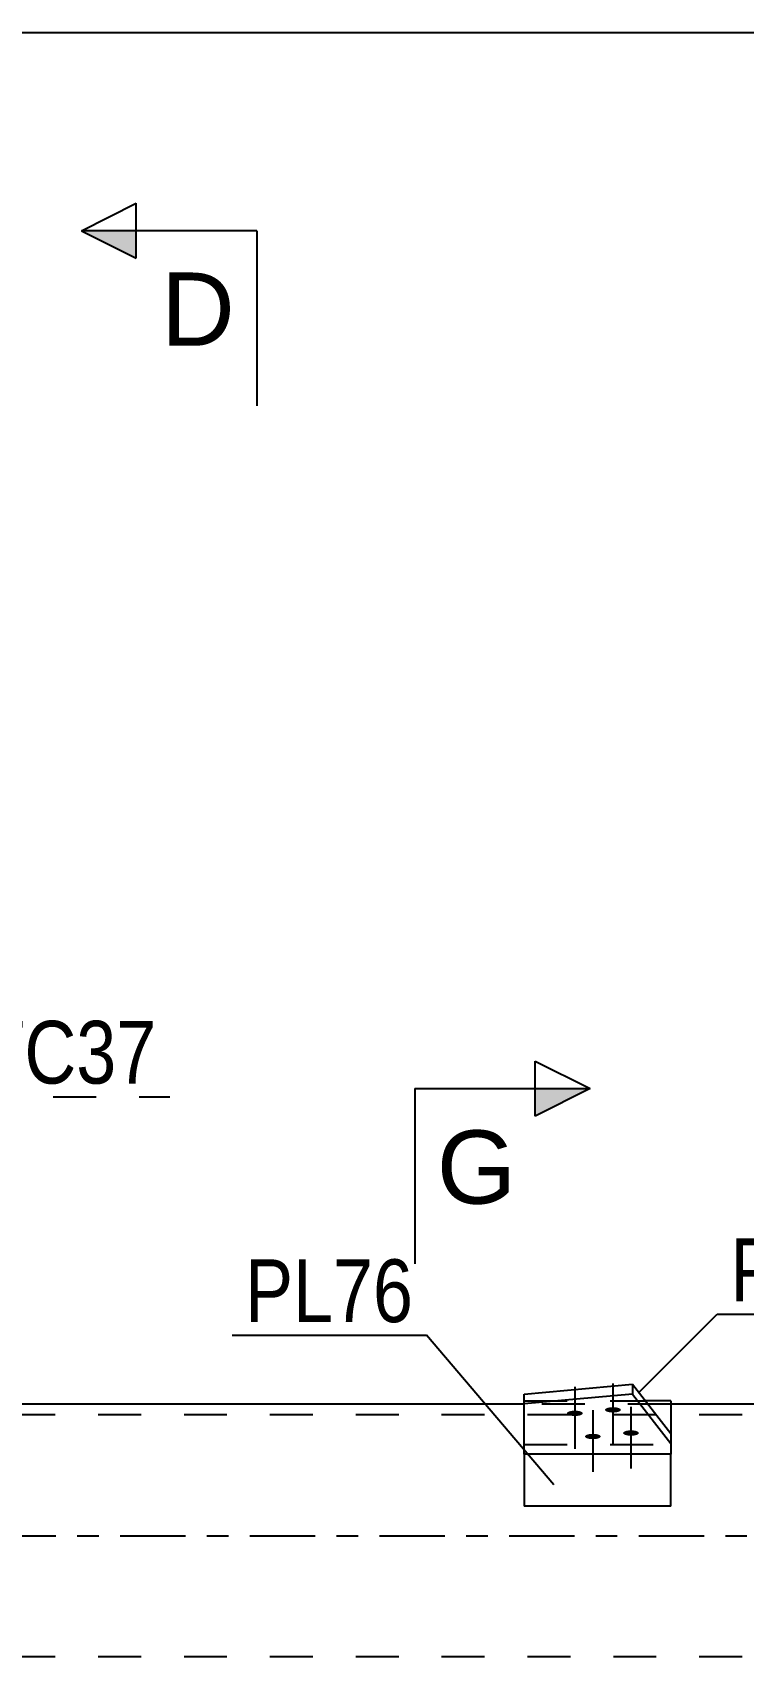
# Model space of a CAD drawing. Header units: millimetres. Extents: x -136 to 1053, y -541 to 300.
# Drawn here: x 150.6 to 183.1, y -5.8 to 68.6 of the extents above; entities that cross this region are included whole.
import ezdxf

# ---------------------------------------------------------------- set-up
doc = ezdxf.new("R2010")
doc.units = ezdxf.units.MM
doc.linetypes.add('DXK_LINE_DOT2', pattern=[3.9198, 1.9599, -1.9599])
doc.linetypes.add('DXK_LINE_DOT3', pattern=[5.9187, 2.979, -0.9799, 0.9799, -0.9799])
doc.styles.add('Arial', font='arial.ttf', dxfattribs={"height": 0.2})
doc.styles.add('Arial Narrow', font='ARIALN.TTF', dxfattribs={"height": 0.2})

# ---------------------------------------------------------------- blocks, each defined once
blk = doc.blocks.new('Part-335479020-4304 - 3964')
at = {"color": 2, "linetype": 'Continuous'}
for p, q in [((173.058, 6), (149.71, 6)), ((346.676, 6), (179.743, 6))]:
    blk.add_line(p, q, dxfattribs=at)
at = {"color": 7, "linetype": 'DXK_LINE_DOT2'}
for p, q in [((179.743, 6), (173.058, 6)), ((637.699, 5.52), (12.56, 5.52)), ((637.699, -5.52), (12.56, -5.52))]:
    blk.add_line(p, q, dxfattribs=at)
at = {"color": 7, "linetype": 'DXK_LINE_DOT3'}
blk.add_line((12.56, 0), (637.699, 0), dxfattribs=at)
blk = doc.blocks.new('Part-335479020-4342 - 3964')
at = {"color": 7, "linetype": 'DXK_LINE_DOT2'}
for p, q in [((173.058, 3.717), (173.058, 6.155)), ((173.058, 6.155), (178.584, 6.155)), ((179.743, 4.666), (179.743, 3.717))]:
    blk.add_line(p, q, dxfattribs=at)
at = {"color": 2, "linetype": 'Continuous'}
for p, q in [((179.743, 6.155), (178.584, 6.155)), ((179.743, 6.155), (179.743, 4.666)), ((173.058, 3.717), (173.058, 1.355)), ((179.743, 1.355), (179.743, 3.717)), ((179.743, 1.355), (173.058, 1.355))]:
    blk.add_line(p, q, dxfattribs=at)
blk = doc.blocks.new('Part-335479020-4425 - 3964')
at = {"color": 2, "linetype": 'Continuous'}
for p, q in [((173.058, 6.463), (177.995, 6.913)), ((177.995, 6.913), (179.743, 4.666)), ((177.995, 6.913), (177.995, 6.462)), ((173.058, 3.717), (173.058, 6.463)), ((177.995, 6.462), (173.058, 6.012)), ((177.995, 6.462), (179.743, 4.214)), ((179.743, 4.666), (179.743, 3.717)), ((179.743, 3.717), (173.058, 3.717))]:
    blk.add_line(p, q, dxfattribs=at)
at = {"color": 7, "linetype": 'DXK_LINE_DOT2'}
blk.add_line((173.058, 4.168), (179.743, 4.168), dxfattribs=at)
blk = doc.blocks.new('Bolt-335479020-4451 - 3964')
at = {"linetype": 'Continuous'}
for points in [[(175.365, 5.709), (175.44, 5.706), (175.512, 5.698), (175.577, 5.685), (175.633, 5.668), (175.677, 5.647), (175.708, 5.624), (175.723, 5.599), (175.723, 5.573), (175.708, 5.548), (175.677, 5.524), (175.633, 5.503), (175.577, 5.486), (175.512, 5.473), (175.44, 5.465), (175.365, 5.463), (175.291, 5.465), (175.219, 5.473), (175.154, 5.486), (175.098, 5.503), (175.054, 5.524), (175.023, 5.548), (175.007, 5.573), (175.007, 5.599), (175.023, 5.624), (175.054, 5.647), (175.098, 5.668), (175.154, 5.685), (175.219, 5.698), (175.291, 5.706)], [(177.105, 5.867), (177.18, 5.864), (177.251, 5.856), (177.316, 5.844), (177.372, 5.826), (177.417, 5.806), (177.447, 5.782), (177.463, 5.757), (177.463, 5.731), (177.447, 5.706), (177.417, 5.682), (177.372, 5.662), (177.316, 5.644), (177.251, 5.632), (177.18, 5.624), (177.105, 5.621), (177.03, 5.624), (176.958, 5.632), (176.893, 5.644), (176.837, 5.662), (176.793, 5.682), (176.762, 5.706), (176.747, 5.731), (176.747, 5.757), (176.762, 5.782), (176.793, 5.806), (176.837, 5.826), (176.893, 5.844), (176.958, 5.856), (177.03, 5.864)], [(176.188, 4.651), (176.263, 4.648), (176.335, 4.641), (176.4, 4.628), (176.456, 4.61), (176.5, 4.59), (176.53, 4.566), (176.546, 4.541), (176.546, 4.515), (176.53, 4.49), (176.5, 4.466), (176.456, 4.446), (176.4, 4.428), (176.335, 4.416), (176.263, 4.408), (176.188, 4.405), (176.113, 4.408), (176.042, 4.416), (175.976, 4.428), (175.921, 4.446), (175.876, 4.466), (175.846, 4.49), (175.83, 4.515), (175.83, 4.541), (175.846, 4.566), (175.876, 4.59), (175.921, 4.61), (175.976, 4.628), (176.042, 4.641), (176.113, 4.648)], [(177.928, 4.809), (178.002, 4.807), (178.074, 4.799), (178.139, 4.786), (178.195, 4.769), (178.239, 4.748), (178.27, 4.724), (178.286, 4.699), (178.286, 4.673), (178.27, 4.648), (178.239, 4.625), (178.195, 4.604), (178.139, 4.587), (178.074, 4.574), (178.002, 4.566), (177.928, 4.563), (177.853, 4.566), (177.781, 4.574), (177.716, 4.587), (177.66, 4.604), (177.616, 4.625), (177.585, 4.648), (177.57, 4.673), (177.57, 4.699), (177.585, 4.724), (177.616, 4.748), (177.66, 4.769), (177.716, 4.786), (177.781, 4.799), (177.853, 4.807)]]:
    blk.add_hatch(color=1, dxfattribs=at).paths.add_polyline_path(points)
at = {"color": 1, "linetype": 'Continuous'}
for p, q in [((175.365, 6.789), (175.365, 3.969)), ((177.105, 6.947), (177.105, 4.128)), ((176.188, 5.731), (176.188, 2.912)), ((177.928, 5.889), (177.928, 3.07))]:
    blk.add_line(p, q, dxfattribs=at)
blk = doc.blocks.new('StraightDimension-335479020-4932 - 3964')
at = {"color": 7, "linetype": 'Continuous'}
blk.add_line((145.84, 68.6), (253.922, 68.6), dxfattribs=at)
blk = doc.blocks.new('SectionMark-335479020-5509 - 3964')
at = {"linetype": 'Continuous'}
for points in [[(173.558, 19.154), (173.558, 20.404), (176.058, 20.404)], [(173.558, -15.35), (173.558, -14.1), (176.058, -15.35)]]:
    blk.add_hatch(color=6, dxfattribs=at).paths.add_polyline_path(points)
at = {"color": 6, "linetype": 'Continuous'}
for p, q in [((173.558, 19.154), (173.558, 21.654)), ((173.558, 21.654), (176.058, 20.404)), ((168.058, 20.404), (168.058, 12.404)), ((168.058, 20.404), (176.058, 20.404)), ((176.058, 20.404), (173.558, 19.154)), ((168.058, -15.35), (168.058, -7.35)), ((176.058, -15.35), (173.558, -14.1)), ((173.558, -14.1), (173.558, -16.6)), ((168.058, -15.35), (176.058, -15.35)), ((176.058, -15.35), (173.558, -16.6))]:
    blk.add_line(p, q, dxfattribs=at)
at = {"color": 0, "linetype": 'Continuous'}
for points in [[(172.688, 15.154), (172.688, 18.654), (169.058, 18.654), (169.058, 15.154)], [(172.688, -13.6), (172.688, -10.1), (169.058, -10.1), (169.058, -13.6)]]:
    blk.add_wipeout(points, dxfattribs=at)
at = {"color": 3, "linetype": 'Continuous', "style": 'Arial'}
for p in [(169.058, 15.154), (169.058, -13.6)]:
    blk.add_text('G', height=3.343, dxfattribs=at).set_placement(p)
blk = doc.blocks.new('Mark-335479020-4247 - 3964')
at = {"color": 30, "linetype": 'DXK_LINE_DOT2'}
for p, q in [((144.307, 15.698), (147.632, 20.034)), ((147.632, 20.034), (156.868, 20.034))]:
    blk.add_line(p, q, dxfattribs=at)
at = {"color": 0}
blk.add_wipeout([(156.268, 20.634), (156.268, 23.634), (148.232, 23.634), (148.232, 20.634)], dxfattribs=at)
blk.add_wipeout([(156.268, 20.634), (156.268, 23.634), (148.232, 23.634), (148.232, 20.634)], dxfattribs=at)
at = {"color": 3, "style": 'Arial Narrow'}
blk.add_text('TC37', height=2.8633, dxfattribs=at).set_placement((148.232, 20.634))
blk = doc.blocks.new('Mark-335479020-4338 - 3964')
at = {"color": 30, "linetype": 'Continuous'}
for p in [(159.714, 9.148), (174.407, 2.327)]:
    blk.add_line(p, (168.59, 9.148), dxfattribs=at)
at = {"color": 0}
blk.add_wipeout([(167.99, 9.748), (167.99, 12.748), (160.314, 12.748), (160.314, 9.748)], dxfattribs=at)
blk.add_wipeout([(167.99, 9.748), (167.99, 12.748), (160.314, 12.748), (160.314, 9.748)], dxfattribs=at)
at = {"color": 3, "style": 'Arial Narrow'}
blk.add_text('PL76', height=2.8633, dxfattribs=at).set_placement((160.314, 9.748))
blk = doc.blocks.new('Mark-335479020-4421 - 3964')
at = {"color": 30, "linetype": 'Continuous'}
for p, q in [((178.289, 6.535), (181.867, 10.104)), ((181.867, 10.104), (190.743, 10.104))]:
    blk.add_line(p, q, dxfattribs=at)
at = {"color": 0}
blk.add_wipeout([(190.143, 10.704), (190.143, 13.704), (182.467, 13.704), (182.467, 10.704)], dxfattribs=at)
blk.add_wipeout([(190.143, 10.704), (190.143, 13.704), (182.467, 13.704), (182.467, 10.704)], dxfattribs=at)
at = {"color": 3, "style": 'Arial Narrow'}
blk.add_text('PL75', height=2.8633, dxfattribs=at).set_placement((182.467, 10.704))
blk = doc.blocks.new('SectionMark-335479020-5529 - 3964')
at = {"linetype": 'Continuous'}
blk.add_hatch(color=6, dxfattribs=at).paths.add_polyline_path([(155.339, 59.559), (155.339, 58.309), (152.839, 59.559)])
at = {"color": 6, "linetype": 'Continuous'}
for p, q in [((152.839, 59.559), (155.339, 60.809)), ((155.339, 58.309), (155.339, 60.809)), ((160.839, 59.559), (152.839, 59.559)), ((152.839, 59.559), (155.339, 58.309)), ((160.839, 59.559), (160.839, 51.559))]:
    blk.add_line(p, q, dxfattribs=at)
at = {"color": 0, "linetype": 'Continuous'}
blk.add_wipeout([(159.839, 54.309), (159.839, 57.809), (156.469, 57.809), (156.469, 54.309)], dxfattribs=at)
at = {"color": 3, "linetype": 'Continuous', "style": 'Arial'}
blk.add_text('D', height=3.343, dxfattribs=at).set_placement((156.469, 54.309))

msp = doc.modelspace()

# ---------------------------------------------------------------- block references
for name in ['Part-335479020-4304 - 3964', 'Part-335479020-4425 - 3964', 'Bolt-335479020-4451 - 3964', 'Part-335479020-4342 - 3964']:
    msp.add_blockref(name, (0, 0))

# ---------------------------------------------------------------- next in the draw order: block references
msp.add_blockref('StraightDimension-335479020-4932 - 3964', (0, 0))

# ---------------------------------------------------------------- next in the draw order: block references
for name in ['Mark-335479020-4247 - 3964', 'SectionMark-335479020-5509 - 3964', 'Mark-335479020-4421 - 3964']:
    msp.add_blockref(name, (0, 0))

# ---------------------------------------------------------------- next in the draw order: block references
msp.add_blockref('Mark-335479020-4338 - 3964', (0, 0))

# ---------------------------------------------------------------- next in the draw order: block references
msp.add_blockref('SectionMark-335479020-5529 - 3964', (0, 0))

doc.saveas('drawing.dxf')
